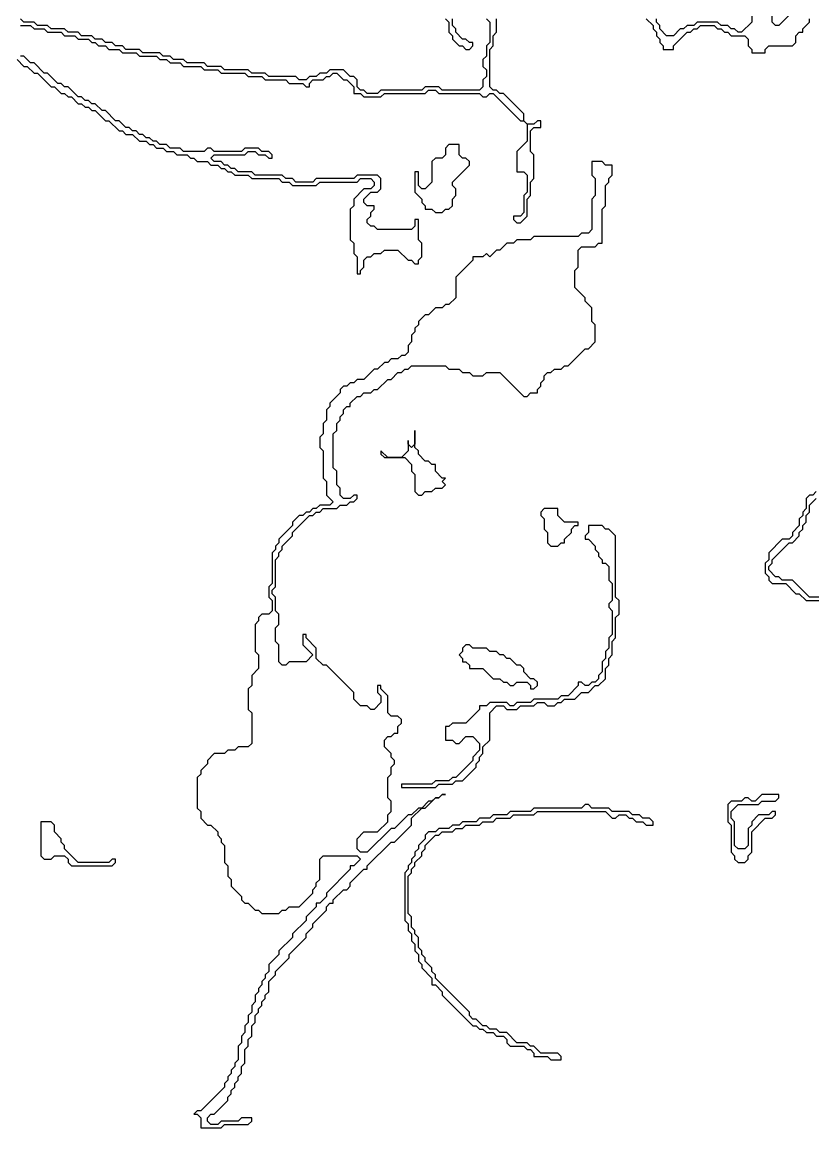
# Model space of a CAD drawing. Header units: metres. Extents: x 0 to 100, y 0 to 128.
# Drawn here: x 68.59 to 74.4, y 12.83 to 20.95 of the extents above; entities that cross this region are included whole.
import ezdxf

# ---------------------------------------------------------------- set-up
doc = ezdxf.new("R2010")
doc.units = ezdxf.units.M

msp = doc.modelspace()

# ---------------------------------------------------------------- linework, layer by layer
for points in [[(72, 20.975), (72.025, 20.95), (72.025, 20.8), (72, 20.775), (72, 20.7), (71.975, 20.675), (71.975, 20.625), (72, 20.6), (72, 20.55), (71.975, 20.525), (71.975, 20.475), (71.95, 20.45), (71.675, 20.45), (71.65, 20.475), (71.55, 20.475), (71.525, 20.45), (71.225, 20.45), (71.2, 20.425), (71.125, 20.425), (71.1, 20.45), (71.075, 20.45), (71.05, 20.475), (71.05, 20.525), (71.025, 20.55), (71, 20.55), (70.95, 20.6), (70.85, 20.6), (70.825, 20.575), (70.775, 20.575), (70.75, 20.55), (70.7, 20.55), (70.675, 20.525), (70.625, 20.525), (70.6, 20.55), (70.4, 20.55), (70.375, 20.575), (70.275, 20.575), (70.25, 20.6), (70.075, 20.6), (70.05, 20.625), (69.95, 20.625), (69.925, 20.65), (69.8, 20.65), (69.775, 20.675), (69.7, 20.675), (69.675, 20.7), (69.625, 20.7), (69.6, 20.725), (69.475, 20.725), (69.45, 20.75), (69.35, 20.75), (69.325, 20.775), (69.275, 20.775), (69.25, 20.8), (69.2, 20.8), (69.175, 20.825), (69.125, 20.825), (69.1, 20.85), (69.025, 20.85), (69, 20.875), (68.925, 20.875), (68.9, 20.9), (68.8, 20.9), (68.775, 20.925), (68.7, 20.925), (68.675, 20.95), (68.6, 20.95), (68.575, 20.975)], [(68.575, 20.925), (68.65, 20.925), (68.675, 20.9), (68.75, 20.9), (68.775, 20.875), (68.875, 20.875), (68.9, 20.85), (68.975, 20.85), (69, 20.825), (69.075, 20.825), (69.1, 20.8), (69.125, 20.8), (69.15, 20.775), (69.2, 20.775), (69.225, 20.75), (69.3, 20.75), (69.325, 20.725), (69.425, 20.725), (69.45, 20.7), (69.575, 20.7), (69.6, 20.675), (69.65, 20.675), (69.675, 20.65), (69.75, 20.65), (69.775, 20.625), (69.9, 20.625), (69.925, 20.6), (70.025, 20.6), (70.05, 20.575), (70.225, 20.575), (70.25, 20.55), (70.35, 20.55), (70.375, 20.525), (70.525, 20.525), (70.55, 20.5), (70.65, 20.5), (70.675, 20.475), (70.7, 20.475), (70.7, 20.5), (70.725, 20.525), (70.8, 20.525), (70.825, 20.55), (70.85, 20.55), (70.875, 20.575), (70.9, 20.575), (70.95, 20.525), (70.975, 20.525), (71.025, 20.475), (71.025, 20.425), (71.075, 20.425), (71.1, 20.4), (71.225, 20.4), (71.25, 20.425), (71.55, 20.425), (71.575, 20.45), (71.625, 20.45), (71.65, 20.425), (71.95, 20.425), (71.975, 20.4), (72, 20.4), (72.025, 20.425), (72.05, 20.425), (72.25, 20.225), (72.275, 20.225), (72.3, 20.2), (72.3, 20.075), (72.225, 20), (72.225, 19.85), (72.275, 19.85), (72.3, 19.825), (72.3, 19.7), (72.275, 19.675), (72.275, 19.55), (72.25, 19.525), (72.2, 19.525), (72.2, 19.5), (72.225, 19.475), (72.25, 19.475), (72.3, 19.525), (72.3, 19.65), (72.325, 19.675), (72.325, 19.775), (72.35, 19.8), (72.35, 19.975), (72.325, 20), (72.325, 20.15), (72.35, 20.175), (72.4, 20.175), (72.4, 20.225), (72.375, 20.225), (72.35, 20.2), (72.3, 20.2), (72.275, 20.225), (72.275, 20.275), (72.125, 20.425), (72.1, 20.425), (72.075, 20.45), (72.05, 20.45), (72.025, 20.475), (72.025, 20.75), (72.05, 20.775), (72.05, 20.85), (72.075, 20.875), (72.075, 20.975)], [(71.7, 20.975), (71.725, 20.95), (71.725, 20.875), (71.75, 20.85), (71.75, 20.825), (71.8, 20.775), (71.825, 20.775), (71.85, 20.75), (71.875, 20.75), (71.9, 20.775), (71.9, 20.8), (71.875, 20.8), (71.85, 20.825), (71.825, 20.825), (71.775, 20.875), (71.775, 20.9), (71.75, 20.925), (71.75, 20.975)], [(73.175, 20.975), (73.225, 20.925), (73.225, 20.9), (73.25, 20.875), (73.25, 20.85), (73.275, 20.825), (73.275, 20.8), (73.3, 20.775), (73.3, 20.75), (73.375, 20.75), (73.375, 20.775), (73.475, 20.875), (73.5, 20.875), (73.525, 20.9), (73.55, 20.9), (73.575, 20.925), (73.675, 20.925), (73.7, 20.9), (73.725, 20.9), (73.75, 20.875), (73.775, 20.875), (73.8, 20.85), (73.9, 20.85), (73.925, 20.825), (73.925, 20.775), (73.95, 20.75), (73.95, 20.725), (74.05, 20.725), (74.05, 20.75), (74.075, 20.775), (74.25, 20.775), (74.275, 20.8), (74.275, 20.85), (74.3, 20.875), (74.325, 20.875), (74.325, 20.9), (74.375, 20.95), (74.375, 20.975)], [(73.95, 21), (73.95, 20.95), (73.875, 20.875), (73.85, 20.875), (73.825, 20.9), (73.8, 20.9), (73.775, 20.925), (73.725, 20.925), (73.7, 20.95), (73.55, 20.95), (73.525, 20.925), (73.475, 20.925), (73.45, 20.9), (73.425, 20.9), (73.375, 20.85), (73.325, 20.85), (73.275, 20.9), (73.275, 20.925), (73.25, 20.95), (73.25, 20.975)], [(74.225, 21), (74.15, 20.925), (74.125, 20.925), (74.1, 20.95), (74.1, 21)], [(68.55, 20.675), (68.6, 20.625), (68.625, 20.625), (68.675, 20.575), (68.7, 20.575), (68.8, 20.475), (68.825, 20.475), (68.875, 20.425), (68.9, 20.425), (68.925, 20.4), (68.95, 20.4), (69, 20.35), (69.025, 20.35), (69.05, 20.325), (69.075, 20.325), (69.1, 20.3), (69.125, 20.3), (69.2, 20.225), (69.225, 20.225), (69.3, 20.15), (69.325, 20.15), (69.35, 20.125), (69.4, 20.125), (69.45, 20.075), (69.5, 20.075), (69.525, 20.05), (69.55, 20.05), (69.575, 20.025), (69.625, 20.025), (69.65, 20), (69.7, 20), (69.725, 19.975), (69.8, 19.975), (69.825, 19.95), (69.85, 19.95), (69.875, 19.925), (69.95, 19.925), (69.975, 19.9), (70.025, 19.9), (70.05, 19.875), (70.075, 19.875), (70.1, 19.85), (70.125, 19.85), (70.15, 19.825), (70.25, 19.825), (70.275, 19.8), (70.475, 19.8), (70.5, 19.775), (70.55, 19.775), (70.575, 19.75), (70.75, 19.75), (70.775, 19.775), (71.05, 19.775), (71.075, 19.8), (71.15, 19.8), (71.175, 19.775), (71.175, 19.75), (71.15, 19.725), (71.1, 19.725), (71.025, 19.65), (71.025, 19.6), (71, 19.575), (71, 19.35), (71.025, 19.325), (71.025, 19.25), (71.05, 19.225), (71.05, 19.1), (71.075, 19.1), (71.075, 19.125), (71.1, 19.15), (71.1, 19.2), (71.125, 19.225), (71.15, 19.225), (71.175, 19.25), (71.225, 19.25), (71.25, 19.275), (71.35, 19.275), (71.425, 19.2), (71.45, 19.2), (71.475, 19.175), (71.5, 19.175), (71.5, 19.2), (71.525, 19.225), (71.525, 19.325), (71.5, 19.35), (71.5, 19.5), (71.475, 19.5), (71.475, 19.45), (71.45, 19.425), (71.2, 19.425), (71.175, 19.45), (71.15, 19.45), (71.125, 19.475), (71.125, 19.5), (71.15, 19.525), (71.15, 19.55), (71.175, 19.575), (71.175, 19.6), (71.125, 19.6), (71.1, 19.625), (71.1, 19.65), (71.15, 19.7), (71.2, 19.7), (71.225, 19.725), (71.225, 19.8), (71.2, 19.825), (71.05, 19.825), (71.025, 19.8), (70.75, 19.8), (70.725, 19.775), (70.6, 19.775), (70.575, 19.8), (70.525, 19.8), (70.5, 19.825), (70.3, 19.825), (70.275, 19.85), (70.175, 19.85), (70.15, 19.875), (70.125, 19.875), (70.1, 19.9), (70.075, 19.9), (70.05, 19.925), (70, 19.925), (69.975, 19.95), (70, 19.975), (70.225, 19.975), (70.25, 20), (70.3, 20), (70.325, 19.975), (70.375, 19.975), (70.4, 19.95), (70.425, 19.95), (70.425, 19.975), (70.4, 20), (70.35, 20), (70.325, 20.025), (70.225, 20.025), (70.2, 20), (70, 20), (69.975, 20.025), (69.95, 20.025), (69.925, 20), (69.775, 20), (69.75, 20.025), (69.675, 20.025), (69.65, 20.05), (69.6, 20.05), (69.575, 20.075), (69.55, 20.075), (69.525, 20.1), (69.5, 20.1), (69.475, 20.125), (69.45, 20.125), (69.425, 20.15), (69.4, 20.15), (69.375, 20.175), (69.35, 20.175), (69.3, 20.225), (69.275, 20.225), (69.2, 20.3), (69.175, 20.3), (69.125, 20.35), (69.1, 20.35), (69.075, 20.375), (69.05, 20.375), (69.025, 20.4), (69, 20.4), (68.925, 20.475), (68.9, 20.475), (68.875, 20.5), (68.85, 20.5), (68.775, 20.575), (68.75, 20.575), (68.675, 20.65), (68.65, 20.65), (68.6, 20.7), (68.575, 20.7)], [(74.425, 17.5), (74.4, 17.475), (74.375, 17.475), (74.35, 17.45), (74.35, 17.375), (74.325, 17.35), (74.325, 17.325), (74.3, 17.3), (74.3, 17.25), (74.25, 17.2), (74.25, 17.175), (74.225, 17.15), (74.175, 17.15), (74.075, 17.05), (74.075, 17), (74.05, 16.975), (74.05, 16.9), (74.075, 16.875), (74.075, 16.85), (74.1, 16.825), (74.2, 16.825), (74.275, 16.75), (74.3, 16.75), (74.35, 16.7), (74.5, 16.7)], [(74.45, 16.725), (74.375, 16.725), (74.25, 16.85), (74.175, 16.85), (74.15, 16.875), (74.125, 16.875), (74.075, 16.925), (74.075, 16.95), (74.1, 16.975), (74.1, 17), (74.225, 17.125), (74.25, 17.125), (74.3, 17.175), (74.3, 17.2), (74.325, 17.225), (74.325, 17.25), (74.35, 17.275), (74.35, 17.325), (74.375, 17.35), (74.375, 17.4), (74.425, 17.45)]]:
    msp.add_lwpolyline(points)
for points in [[(71.725, 20.05), (71.7, 20.025), (71.7, 19.975), (71.675, 19.95), (71.625, 19.95), (71.6, 19.925), (71.6, 19.775), (71.55, 19.725), (71.525, 19.725), (71.5, 19.75), (71.5, 19.85), (71.475, 19.85), (71.475, 19.7), (71.525, 19.65), (71.525, 19.625), (71.55, 19.6), (71.55, 19.575), (71.6, 19.575), (71.625, 19.55), (71.675, 19.55), (71.7, 19.575), (71.725, 19.575), (71.75, 19.6), (71.75, 19.65), (71.775, 19.675), (71.775, 19.725), (71.75, 19.75), (71.75, 19.775), (71.875, 19.9), (71.875, 19.925), (71.85, 19.95), (71.825, 19.95), (71.8, 19.975), (71.8, 20.05)], [(72.775, 19.925), (72.775, 19.825), (72.8, 19.8), (72.8, 19.675), (72.775, 19.65), (72.775, 19.425), (72.75, 19.4), (72.7, 19.4), (72.675, 19.375), (72.35, 19.375), (72.325, 19.35), (72.225, 19.35), (72.2, 19.325), (72.15, 19.325), (72.1, 19.275), (72.075, 19.275), (72.025, 19.225), (72, 19.25), (71.975, 19.225), (71.9, 19.225), (71.9, 19.2), (71.775, 19.075), (71.775, 18.925), (71.725, 18.875), (71.7, 18.875), (71.675, 18.85), (71.625, 18.85), (71.575, 18.8), (71.55, 18.8), (71.5, 18.75), (71.5, 18.725), (71.475, 18.7), (71.475, 18.675), (71.45, 18.65), (71.45, 18.6), (71.425, 18.575), (71.425, 18.525), (71.4, 18.5), (71.375, 18.5), (71.35, 18.475), (71.3, 18.475), (71.275, 18.45), (71.25, 18.45), (71.2, 18.4), (71.175, 18.4), (71.1, 18.325), (71.05, 18.325), (71.025, 18.3), (71, 18.3), (70.975, 18.275), (70.95, 18.275), (70.925, 18.25), (70.925, 18.225), (70.85, 18.15), (70.85, 18.125), (70.825, 18.1), (70.825, 18.025), (70.8, 18), (70.8, 17.925), (70.775, 17.9), (70.775, 17.825), (70.8, 17.8), (70.8, 17.6), (70.825, 17.575), (70.825, 17.475), (70.875, 17.425), (70.85, 17.4), (70.775, 17.4), (70.75, 17.375), (70.725, 17.375), (70.7, 17.35), (70.675, 17.35), (70.65, 17.325), (70.625, 17.325), (70.575, 17.275), (70.575, 17.25), (70.475, 17.15), (70.475, 17.125), (70.45, 17.1), (70.45, 17.075), (70.425, 17.05), (70.425, 16.825), (70.4, 16.8), (70.4, 16.725), (70.425, 16.7), (70.425, 16.625), (70.4, 16.6), (70.35, 16.6), (70.325, 16.575), (70.325, 16.55), (70.3, 16.525), (70.3, 16.325), (70.325, 16.3), (70.325, 16.2), (70.275, 16.15), (70.275, 16.075), (70.25, 16.05), (70.25, 15.9), (70.275, 15.875), (70.275, 15.65), (70.25, 15.625), (70.175, 15.625), (70.15, 15.6), (70.1, 15.6), (70.075, 15.575), (70, 15.575), (69.95, 15.525), (69.95, 15.5), (69.9, 15.45), (69.9, 15.425), (69.875, 15.4), (69.875, 15.175), (69.9, 15.15), (69.9, 15.1), (69.95, 15.05), (69.975, 15.05), (70.025, 15), (70.025, 14.975), (70.05, 14.95), (70.05, 14.925), (70.075, 14.9), (70.075, 14.775), (70.1, 14.75), (70.1, 14.675), (70.125, 14.65), (70.125, 14.6), (70.2, 14.525), (70.2, 14.5), (70.225, 14.475), (70.25, 14.475), (70.3, 14.425), (70.325, 14.425), (70.35, 14.4), (70.475, 14.4), (70.5, 14.425), (70.525, 14.425), (70.55, 14.45), (70.625, 14.45), (70.725, 14.55), (70.725, 14.575), (70.75, 14.6), (70.75, 14.625), (70.775, 14.65), (70.775, 14.8), (70.8, 14.825), (71.05, 14.825), (71.075, 14.8), (71.025, 14.75), (71, 14.75), (71, 14.725), (70.825, 14.55), (70.825, 14.525), (70.775, 14.475), (70.75, 14.475), (70.75, 14.45), (70.675, 14.375), (70.675, 14.35), (70.575, 14.25), (70.575, 14.225), (70.475, 14.125), (70.475, 14.1), (70.4, 14.025), (70.4, 13.975), (70.375, 13.95), (70.375, 13.925), (70.35, 13.9), (70.35, 13.875), (70.325, 13.85), (70.325, 13.825), (70.3, 13.8), (70.3, 13.75), (70.275, 13.725), (70.275, 13.675), (70.25, 13.65), (70.25, 13.6), (70.225, 13.575), (70.225, 13.525), (70.2, 13.5), (70.2, 13.45), (70.175, 13.425), (70.175, 13.325), (70.15, 13.3), (70.15, 13.275), (70.125, 13.25), (70.125, 13.225), (70.1, 13.2), (70.1, 13.175), (70.075, 13.15), (70.075, 13.125), (69.9, 12.95), (69.875, 12.95), (69.85, 12.925), (69.875, 12.925), (69.9, 12.9), (69.9, 12.825), (70.05, 12.825), (70.075, 12.85), (70.25, 12.85), (70.275, 12.875), (70.275, 12.9), (70.2, 12.9), (70.175, 12.875), (70.05, 12.875), (70.025, 12.85), (69.975, 12.85), (69.95, 12.875), (69.95, 12.9), (69.975, 12.925), (70, 12.925), (70.1, 13.025), (70.1, 13.05), (70.125, 13.075), (70.125, 13.1), (70.15, 13.125), (70.15, 13.15), (70.175, 13.175), (70.175, 13.2), (70.2, 13.225), (70.2, 13.275), (70.225, 13.3), (70.225, 13.4), (70.25, 13.425), (70.25, 13.475), (70.275, 13.5), (70.275, 13.575), (70.3, 13.6), (70.3, 13.65), (70.325, 13.675), (70.325, 13.7), (70.35, 13.725), (70.35, 13.75), (70.375, 13.775), (70.375, 13.8), (70.4, 13.825), (70.4, 13.9), (70.45, 13.95), (70.45, 13.975), (70.55, 14.075), (70.55, 14.1), (70.675, 14.225), (70.675, 14.25), (70.725, 14.3), (70.725, 14.325), (70.825, 14.425), (70.825, 14.45), (70.85, 14.475), (70.875, 14.475), (70.875, 14.5), (70.95, 14.575), (70.975, 14.575), (71, 14.6), (71, 14.625), (71.1, 14.725), (71.125, 14.725), (71.125, 14.75), (71.3, 14.925), (71.325, 14.925), (71.45, 15.05), (71.45, 15.1), (71.525, 15.175), (71.55, 15.175), (71.625, 15.25), (71.65, 15.25), (71.675, 15.275), (71.7, 15.275), (71.675, 15.275), (71.65, 15.25), (71.625, 15.25), (71.6, 15.225), (71.575, 15.225), (71.525, 15.175), (71.5, 15.175), (71.45, 15.125), (71.425, 15.125), (71.325, 15.025), (71.3, 15.025), (71.125, 14.85), (71.075, 14.85), (71.05, 14.875), (71.05, 14.95), (71.1, 15), (71.2, 15), (71.275, 15.075), (71.275, 15.125), (71.3, 15.15), (71.3, 15.225), (71.275, 15.25), (71.275, 15.4), (71.3, 15.425), (71.3, 15.475), (71.325, 15.5), (71.325, 15.525), (71.3, 15.55), (71.3, 15.575), (71.25, 15.625), (71.25, 15.675), (71.275, 15.7), (71.3, 15.7), (71.325, 15.725), (71.35, 15.725), (71.35, 15.775), (71.375, 15.8), (71.375, 15.825), (71.35, 15.85), (71.3, 15.85), (71.275, 15.875), (71.275, 16), (71.225, 16.05), (71.225, 16.075), (71.2, 16.075), (71.2, 16.025), (71.225, 16), (71.225, 15.95), (71.175, 15.9), (71.15, 15.9), (71.125, 15.925), (71.075, 15.925), (71.025, 15.975), (71.025, 16.025), (70.825, 16.225), (70.8, 16.225), (70.75, 16.275), (70.75, 16.35), (70.675, 16.425), (70.675, 16.45), (70.65, 16.45), (70.65, 16.375), (70.725, 16.3), (70.675, 16.25), (70.55, 16.25), (70.525, 16.225), (70.5, 16.225), (70.475, 16.25), (70.475, 16.375), (70.45, 16.4), (70.45, 16.5), (70.475, 16.525), (70.475, 16.6), (70.45, 16.625), (70.45, 16.725), (70.425, 16.75), (70.425, 16.775), (70.45, 16.8), (70.45, 17), (70.475, 17.025), (70.475, 17.05), (70.5, 17.075), (70.5, 17.1), (70.575, 17.175), (70.575, 17.2), (70.7, 17.325), (70.725, 17.325), (70.75, 17.35), (70.775, 17.35), (70.8, 17.375), (70.9, 17.375), (70.925, 17.4), (70.975, 17.4), (71, 17.425), (71.025, 17.425), (71.05, 17.45), (71.05, 17.475), (71.025, 17.475), (71, 17.45), (70.95, 17.45), (70.925, 17.475), (70.925, 17.525), (70.9, 17.55), (70.9, 17.65), (70.875, 17.675), (70.875, 17.925), (70.9, 17.95), (70.9, 18), (70.925, 18.025), (70.925, 18.05), (70.95, 18.075), (70.95, 18.1), (70.975, 18.125), (71, 18.125), (71, 18.15), (71.05, 18.2), (71.075, 18.2), (71.1, 18.225), (71.15, 18.225), (71.175, 18.25), (71.2, 18.25), (71.275, 18.325), (71.3, 18.325), (71.35, 18.375), (71.375, 18.375), (71.4, 18.4), (71.425, 18.4), (71.45, 18.425), (71.7, 18.425), (71.725, 18.4), (71.8, 18.4), (71.825, 18.375), (71.875, 18.375), (71.9, 18.35), (71.975, 18.35), (72, 18.375), (72.1, 18.375), (72.275, 18.2), (72.3, 18.2), (72.325, 18.225), (72.375, 18.225), (72.375, 18.25), (72.4, 18.275), (72.4, 18.3), (72.425, 18.325), (72.425, 18.35), (72.45, 18.375), (72.475, 18.375), (72.5, 18.4), (72.55, 18.4), (72.575, 18.425), (72.6, 18.425), (72.725, 18.55), (72.75, 18.55), (72.8, 18.6), (72.8, 18.725), (72.775, 18.75), (72.775, 18.85), (72.725, 18.9), (72.725, 18.925), (72.65, 19), (72.65, 19.125), (72.675, 19.15), (72.675, 19.275), (72.7, 19.3), (72.8, 19.3), (72.825, 19.325), (72.85, 19.325), (72.85, 19.575), (72.875, 19.6), (72.875, 19.75), (72.9, 19.775), (72.9, 19.8), (72.925, 19.825), (72.925, 19.9), (72.875, 19.9), (72.85, 19.925)], [(71.475, 17.95), (71.475, 17.85), (71.45, 17.825), (71.425, 17.85), (71.425, 17.875), (71.425, 17.8), (71.375, 17.75), (71.275, 17.75), (71.225, 17.8), (71.225, 17.775), (71.25, 17.75), (71.4, 17.75), (71.45, 17.7), (71.45, 17.65), (71.475, 17.625), (71.475, 17.5), (71.5, 17.475), (71.525, 17.475), (71.55, 17.5), (71.6, 17.5), (71.625, 17.525), (71.675, 17.525), (71.7, 17.55), (71.675, 17.575), (71.7, 17.6), (71.675, 17.6), (71.625, 17.65), (71.625, 17.7), (71.6, 17.7), (71.575, 17.725), (71.55, 17.725), (71.5, 17.775), (71.5, 17.8), (71.475, 17.825)], [(72.425, 17.375), (72.4, 17.35), (72.4, 17.325), (72.425, 17.3), (72.425, 17.225), (72.45, 17.2), (72.45, 17.125), (72.475, 17.1), (72.525, 17.1), (72.55, 17.125), (72.575, 17.125), (72.575, 17.15), (72.625, 17.2), (72.625, 17.225), (72.65, 17.25), (72.675, 17.25), (72.675, 17.275), (72.575, 17.275), (72.525, 17.325), (72.525, 17.375)], [(72.75, 17.25), (72.75, 17.2), (72.725, 17.175), (72.725, 17.15), (72.75, 17.15), (72.8, 17.1), (72.8, 17.075), (72.825, 17.05), (72.825, 17.025), (72.85, 17), (72.85, 16.975), (72.875, 16.975), (72.9, 16.95), (72.9, 16.85), (72.925, 16.825), (72.925, 16.7), (72.9, 16.675), (72.9, 16.65), (72.925, 16.625), (72.925, 16.45), (72.9, 16.425), (72.9, 16.35), (72.875, 16.325), (72.875, 16.275), (72.85, 16.25), (72.85, 16.175), (72.825, 16.15), (72.825, 16.125), (72.8, 16.1), (72.775, 16.1), (72.75, 16.075), (72.725, 16.075), (72.7, 16.1), (72.675, 16.1), (72.675, 16.075), (72.6, 16), (72.55, 16), (72.525, 15.975), (72.35, 15.975), (72.325, 15.95), (72.225, 15.95), (72.2, 15.925), (72.175, 15.925), (72.15, 15.95), (72.025, 15.95), (72, 15.925), (71.95, 15.925), (71.95, 15.9), (71.85, 15.8), (71.75, 15.8), (71.725, 15.775), (71.7, 15.775), (71.7, 15.675), (71.75, 15.675), (71.775, 15.65), (71.8, 15.65), (71.85, 15.7), (71.9, 15.7), (71.95, 15.65), (71.95, 15.6), (71.9, 15.55), (71.9, 15.525), (71.775, 15.4), (71.75, 15.4), (71.725, 15.375), (71.625, 15.375), (71.6, 15.35), (71.375, 15.35), (71.375, 15.325), (71.625, 15.325), (71.65, 15.35), (71.75, 15.35), (71.775, 15.375), (71.825, 15.375), (71.925, 15.475), (71.925, 15.5), (71.95, 15.525), (71.95, 15.55), (71.975, 15.575), (71.975, 15.625), (72.025, 15.675), (72.025, 15.875), (72.075, 15.925), (72.125, 15.925), (72.15, 15.9), (72.225, 15.9), (72.25, 15.925), (72.35, 15.925), (72.375, 15.95), (72.425, 15.95), (72.45, 15.925), (72.5, 15.925), (72.525, 15.95), (72.55, 15.95), (72.575, 15.975), (72.65, 15.975), (72.7, 16.025), (72.75, 16.025), (72.8, 16.075), (72.825, 16.075), (72.875, 16.125), (72.875, 16.2), (72.9, 16.225), (72.9, 16.275), (72.925, 16.3), (72.925, 16.4), (72.95, 16.425), (72.95, 16.575), (72.975, 16.6), (72.975, 16.7), (72.95, 16.725), (72.95, 17.175), (72.9, 17.225), (72.875, 17.225), (72.85, 17.25)], [(71.85, 16.375), (71.825, 16.35), (71.825, 16.325), (71.8, 16.3), (71.825, 16.275), (71.825, 16.25), (71.85, 16.25), (71.875, 16.225), (71.875, 16.2), (71.975, 16.2), (72.05, 16.125), (72.1, 16.125), (72.125, 16.1), (72.15, 16.1), (72.175, 16.075), (72.2, 16.075), (72.225, 16.1), (72.3, 16.1), (72.325, 16.075), (72.325, 16.05), (72.35, 16.05), (72.375, 16.075), (72.375, 16.1), (72.35, 16.125), (72.325, 16.125), (72.275, 16.175), (72.275, 16.2), (72.25, 16.225), (72.225, 16.225), (72.175, 16.275), (72.15, 16.275), (72.125, 16.3), (72.1, 16.3), (72.075, 16.325), (72.025, 16.325), (72, 16.35), (71.9, 16.35), (71.875, 16.375)], [(72.725, 15.2), (72.7, 15.175), (72.35, 15.175), (72.325, 15.15), (72.175, 15.15), (72.15, 15.125), (72.05, 15.125), (72.025, 15.1), (71.95, 15.1), (71.925, 15.075), (71.825, 15.075), (71.8, 15.05), (71.75, 15.05), (71.725, 15.025), (71.65, 15.025), (71.625, 15), (71.575, 15), (71.55, 14.975), (71.55, 14.95), (71.5, 14.9), (71.5, 14.875), (71.475, 14.85), (71.475, 14.825), (71.45, 14.8), (71.45, 14.775), (71.425, 14.75), (71.425, 14.725), (71.4, 14.7), (71.4, 14.35), (71.425, 14.325), (71.425, 14.275), (71.45, 14.25), (71.45, 14.2), (71.475, 14.175), (71.475, 14.125), (71.5, 14.1), (71.5, 14.05), (71.525, 14.025), (71.525, 14), (71.6, 13.925), (71.6, 13.875), (71.625, 13.875), (71.675, 13.825), (71.675, 13.8), (71.9, 13.575), (71.925, 13.575), (71.95, 13.55), (71.975, 13.55), (72, 13.525), (72.05, 13.525), (72.075, 13.5), (72.125, 13.5), (72.15, 13.475), (72.15, 13.45), (72.175, 13.425), (72.275, 13.425), (72.3, 13.4), (72.325, 13.4), (72.35, 13.375), (72.35, 13.35), (72.45, 13.35), (72.475, 13.325), (72.55, 13.325), (72.55, 13.35), (72.525, 13.375), (72.4, 13.375), (72.35, 13.425), (72.325, 13.425), (72.3, 13.45), (72.225, 13.45), (72.15, 13.525), (72.1, 13.525), (72.075, 13.55), (72.025, 13.55), (72, 13.575), (71.975, 13.575), (71.925, 13.625), (71.9, 13.625), (71.875, 13.65), (71.875, 13.675), (71.625, 13.925), (71.625, 13.95), (71.6, 13.975), (71.6, 14), (71.55, 14.05), (71.55, 14.075), (71.525, 14.1), (71.525, 14.125), (71.5, 14.15), (71.5, 14.225), (71.475, 14.25), (71.475, 14.275), (71.45, 14.3), (71.45, 14.375), (71.425, 14.4), (71.425, 14.675), (71.45, 14.7), (71.45, 14.725), (71.475, 14.75), (71.475, 14.775), (71.525, 14.825), (71.525, 14.85), (71.55, 14.875), (71.55, 14.9), (71.625, 14.975), (71.65, 14.975), (71.675, 15), (71.75, 15), (71.775, 15.025), (71.825, 15.025), (71.85, 15.05), (71.95, 15.05), (71.975, 15.075), (72.05, 15.075), (72.075, 15.1), (72.175, 15.1), (72.2, 15.125), (72.35, 15.125), (72.375, 15.15), (72.875, 15.15), (72.925, 15.1), (72.95, 15.1), (72.975, 15.125), (73.025, 15.125), (73.05, 15.1), (73.075, 15.1), (73.1, 15.075), (73.15, 15.075), (73.175, 15.05), (73.225, 15.05), (73.225, 15.075), (73.2, 15.1), (73.15, 15.1), (73.125, 15.125), (73.075, 15.125), (73.05, 15.15), (72.925, 15.15), (72.9, 15.175), (72.775, 15.175), (72.75, 15.2)], [(74.025, 15.275), (73.975, 15.225), (73.95, 15.225), (73.925, 15.25), (73.9, 15.25), (73.875, 15.225), (73.8, 15.225), (73.775, 15.2), (73.775, 15.075), (73.8, 15.05), (73.8, 14.85), (73.825, 14.825), (73.825, 14.8), (73.85, 14.775), (73.9, 14.775), (73.925, 14.8), (73.925, 14.825), (73.95, 14.85), (73.95, 15), (74.05, 15.1), (74.1, 15.1), (74.125, 15.125), (74.125, 15.15), (74.1, 15.15), (74.075, 15.125), (74, 15.125), (73.95, 15.075), (73.95, 15.05), (73.925, 15.025), (73.925, 14.9), (73.9, 14.875), (73.85, 14.875), (73.825, 14.9), (73.825, 15.075), (73.8, 15.1), (73.8, 15.15), (73.85, 15.2), (74, 15.2), (74.025, 15.225), (74.125, 15.225), (74.15, 15.25), (74.15, 15.275)], [(68.725, 15.075), (68.725, 14.825), (68.75, 14.8), (68.8, 14.8), (68.825, 14.825), (68.9, 14.825), (68.925, 14.8), (68.925, 14.775), (68.95, 14.75), (69.25, 14.75), (69.275, 14.775), (69.275, 14.8), (69.25, 14.8), (69.225, 14.775), (69, 14.775), (68.9, 14.875), (68.9, 14.9), (68.875, 14.925), (68.875, 14.95), (68.825, 15), (68.825, 15.05), (68.8, 15.075)]]:
    msp.add_lwpolyline(points, close=True)

doc.saveas('drawing.dxf')
